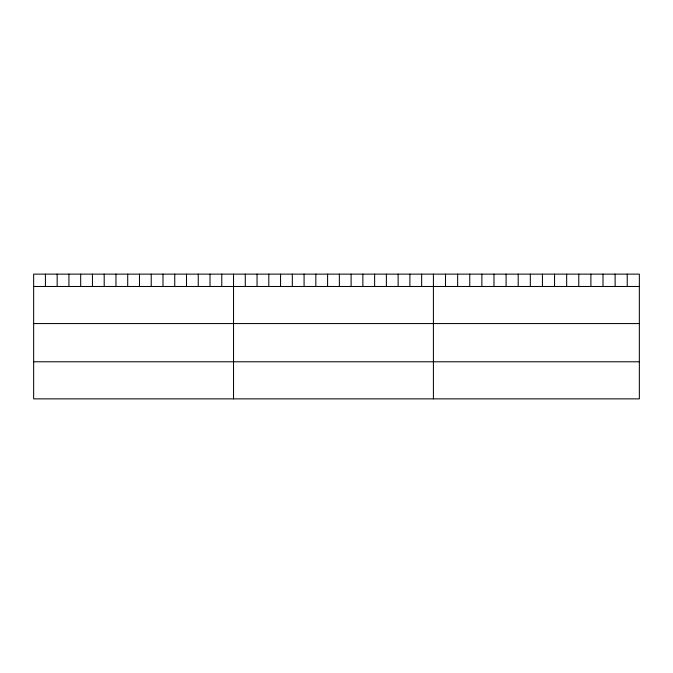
<?xml version="1.0" encoding="UTF-8"?>
<svg xmlns="http://www.w3.org/2000/svg" width="673" height="673" viewBox="0 0 673 673"><rect width="100%" height="100%" fill="white"/><g stroke="black" fill="none" stroke-linecap="round" stroke-linejoin="round"><path stroke-width="1.01" d="M639.35 286.479L639.35 398.87L33.65 398.87L33.65 274.13L639.35 274.13L639.35 286.479L33.65 286.479M33.65 323.57L639.35 323.57M33.65 361.78L639.35 361.78M627.236 274.13L627.236 286.479M615.122 274.13L615.122 286.479M603.008 274.13L603.008 286.479M590.894 274.13L590.894 286.479M578.78 274.13L578.78 286.479M566.666 274.13L566.666 286.479M554.552 274.13L554.552 286.479M542.438 274.13L542.438 286.479M530.324 274.13L530.324 286.479M518.21 274.13L518.21 286.479M506.096 274.13L506.096 286.479M493.982 274.13L493.982 286.479M481.868 274.13L481.868 286.479M469.754 274.13L469.754 286.479M457.64 274.13L457.64 286.479M445.526 274.13L445.526 286.479M433.412 274.13L433.412 398.87M421.651 274.13L421.651 286.479M409.899 274.13L409.899 286.479M398.138 274.13L398.138 286.479M386.378 274.13L386.378 286.479M374.625 274.13L374.625 286.479M362.865 274.13L362.865 286.479M351.104 274.13L351.104 286.479M339.352 274.13L339.352 286.479M327.591 274.13L327.591 286.479M315.839 274.13L315.839 286.479M304.078 274.13L304.078 286.479M292.318 274.13L292.318 286.479M280.565 274.13L280.565 286.479M268.805 274.13L268.805 286.479M257.044 274.13L257.044 286.479M245.292 274.13L245.292 286.479M233.531 274.13L233.531 398.87M221.77 274.13L221.77 286.479M210.018 274.13L210.018 286.479M198.257 274.13L198.257 286.479M186.497 274.13L186.497 286.479M174.744 274.13L174.744 286.479M162.984 274.13L162.984 286.479M151.223 274.13L151.223 286.479M139.471 274.13L139.471 286.479M127.71 274.13L127.71 286.479M115.958 274.13L115.958 286.479M104.197 274.13L104.197 286.479M92.437 274.13L92.437 286.479M80.684 274.13L80.684 286.479M68.924 274.13L68.924 286.479M57.163 274.13L57.163 286.479M45.411 274.13L45.411 286.479"/></g></svg>
